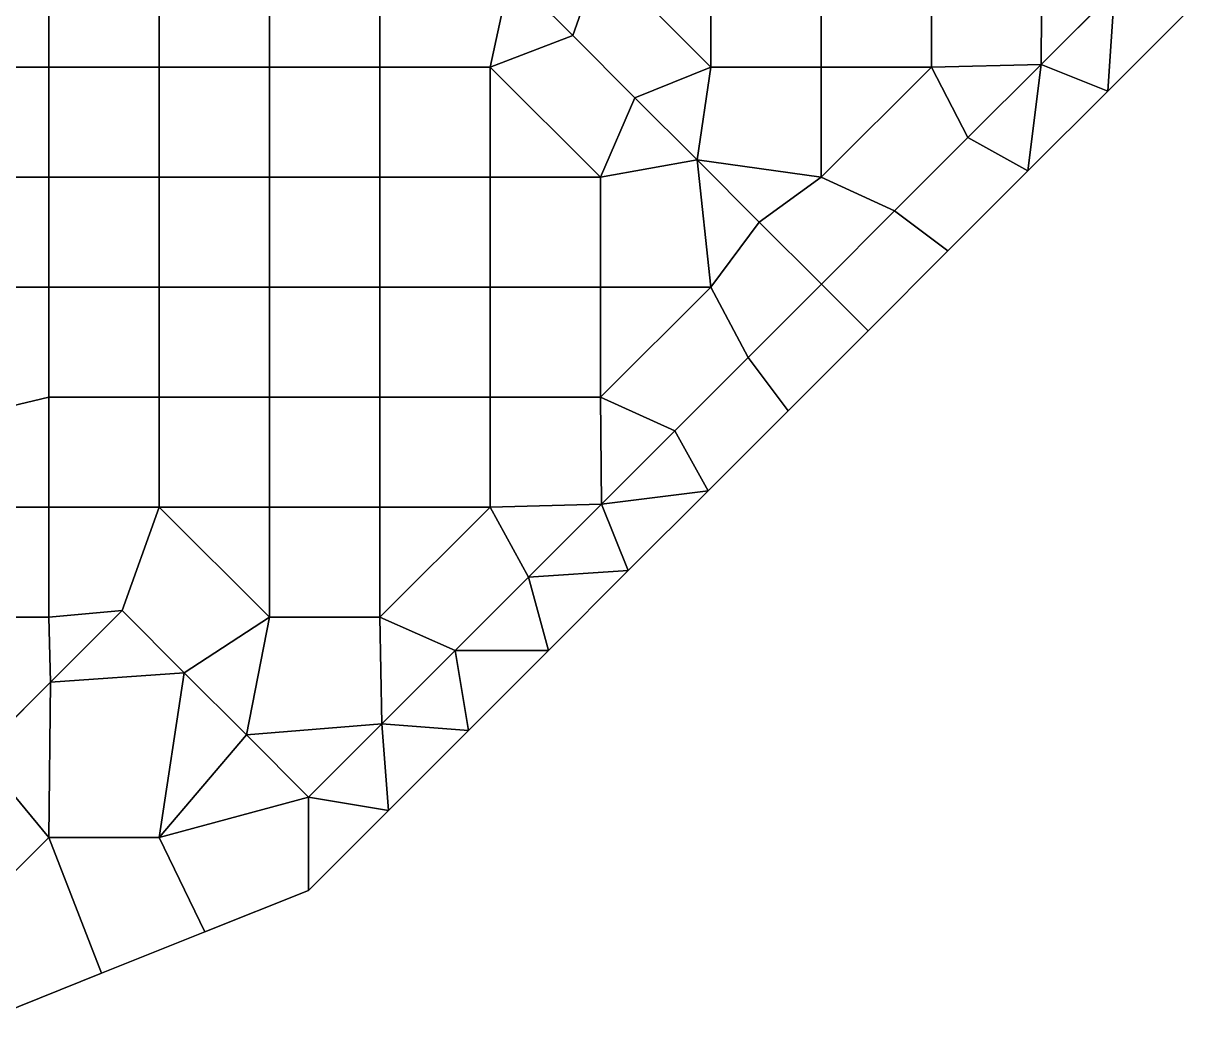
# Model space of a CAD drawing. Extents: x -13 to 39.3, y -26.5 to 20.6.
# Drawn here: x 30.61 to 35.91, y -24.82 to -20.31 of the extents above; entities that cross this region are included whole.
import ezdxf

# ---------------------------------------------------------------- set-up
doc = ezdxf.new("R2010")
doc.units = 0
doc.layers.add('BARS', color=1, linetype='CONTINUOUS')
doc.layers.add('FACES', color=5, linetype='CONTINUOUS')

msp = doc.modelspace()

# ---------------------------------------------------------------- linework, layer by layer
at = {"layer": 'BARS'}
for p, q in [((33.1081, -20.3647), (32.8252, -20.0818)), ((33.1081, -20.3647, 3.3), (32.8252, -20.0818, 3.3)), ((35.2395, -20.496), (35.5728, -20.1626)), ((35.2395, -20.496, 3.3), (35.5728, -20.1626, 3.3)), ((35.5425, -20.6172), (35.9062, -20.2536)), ((35.5425, -20.6172, 3.3), (35.9062, -20.2536, 3.3)), ((33.3909, -20.6475), (33.1081, -20.3647)), ((33.3909, -20.6475, 3.3), (33.1081, -20.3647, 3.3)), ((34.9061, -20.8293), (35.2395, -20.496)), ((34.9061, -20.8293, 3.3), (35.2395, -20.496, 3.3)), ((33.6738, -20.9304), (33.3909, -20.6475)), ((33.6738, -20.9304, 3.3), (33.3909, -20.6475, 3.3)), ((35.1789, -20.9809), (35.5425, -20.6172)), ((35.1789, -20.9809, 3.3), (35.5425, -20.6172, 3.3)), ((34.5728, -21.1627), (34.9061, -20.8293)), ((34.5728, -21.1627, 3.3), (34.9061, -20.8293, 3.3)), ((33.9566, -21.2132), (33.6738, -20.9304)), ((33.9566, -21.2132, 3.3), (33.6738, -20.9304, 3.3)), ((34.8152, -21.3445), (35.1789, -20.9809)), ((34.8152, -21.3445, 3.3), (35.1789, -20.9809, 3.3)), ((34.2394, -21.496), (34.5728, -21.1627)), ((34.2394, -21.496, 3.3), (34.5728, -21.1627, 3.3)), ((34.2394, -21.496), (33.9566, -21.2132)), ((34.2394, -21.496, 3.3), (33.9566, -21.2132, 3.3)), ((34.4516, -21.7082), (34.8152, -21.3445)), ((34.4516, -21.7082, 3.3), (34.8152, -21.3445, 3.3)), ((33.9061, -21.8294), (34.2394, -21.496)), ((33.9061, -21.8294, 3.3), (34.2394, -21.496, 3.3)), ((34.0879, -22.0718), (34.4516, -21.7082)), ((34.0879, -22.0718, 3.3), (34.4516, -21.7082, 3.3)), ((33.5727, -22.1627), (33.9061, -21.8294)), ((33.5727, -22.1627, 3.3), (33.9061, -21.8294, 3.3)), ((33.7243, -22.4355), (34.0879, -22.0718)), ((33.7243, -22.4355, 3.3), (34.0879, -22.0718, 3.3)), ((33.2394, -22.4961), (33.5727, -22.1627)), ((33.2394, -22.4961, 3.3), (33.5727, -22.1627, 3.3)), ((33.3606, -22.7991), (33.7243, -22.4355)), ((33.3606, -22.7991, 3.3), (33.7243, -22.4355, 3.3)), ((32.906, -22.8294), (33.2394, -22.4961)), ((32.906, -22.8294, 3.3), (33.2394, -22.4961, 3.3)), ((32.5727, -23.1628), (32.906, -22.8294)), ((32.5727, -23.1628, 3.3), (32.906, -22.8294, 3.3)), ((32.997, -23.1628), (33.3606, -22.7991)), ((32.997, -23.1628, 3.3), (33.3606, -22.7991, 3.3)), ((31.0575, -22.981), (30.7322, -23.3062)), ((31.0575, -22.981, 3.3), (30.7322, -23.3062, 3.3)), ((31.3403, -23.2638), (31.0575, -22.981)), ((31.0575, -22.981), (31.0575, -22.981, 0.66)), ((31.0575, -22.981, 0.66), (31.0575, -22.981, 1.32)), ((31.0575, -22.981, 1.32), (31.0575, -22.981, 1.98)), ((31.0575, -22.981, 1.98), (31.0575, -22.981, 2.64)), ((31.0575, -22.981, 2.64), (31.0575, -22.981, 3.3)), ((31.3403, -23.2638, 3.3), (31.0575, -22.981, 3.3)), ((32.2393, -23.4961), (32.5727, -23.1628)), ((32.2393, -23.4961, 3.3), (32.5727, -23.1628, 3.3)), ((32.6333, -23.5265), (32.997, -23.1628)), ((32.6333, -23.5265, 3.3), (32.997, -23.1628, 3.3)), ((30.7322, -23.3062), (30.4069, -23.6315)), ((30.7322, -23.3062, 3.3), (30.4069, -23.6315, 3.3)), ((31.6231, -23.5467), (31.3403, -23.2638)), ((31.6231, -23.5467, 3.3), (31.3403, -23.2638, 3.3)), ((31.906, -23.8295), (32.2393, -23.4961)), ((31.906, -23.8295, 3.3), (32.2393, -23.4961, 3.3)), ((31.906, -23.8295), (31.6231, -23.5467)), ((31.906, -23.8295, 3.3), (31.6231, -23.5467, 3.3)), ((32.2696, -23.8901), (32.6333, -23.5265)), ((32.2696, -23.8901, 3.3), (32.6333, -23.5265, 3.3)), ((31.906, -24.2538), (32.2696, -23.8901)), ((31.906, -24.2538, 3.3), (32.2696, -23.8901, 3.3)), ((31.906, -24.2538), (31.4346, -24.4423)), ((31.906, -24.2538, 3.3), (31.4346, -24.4423, 3.3)), ((31.4346, -24.4423), (30.9632, -24.6309)), ((31.4346, -24.4423, 3.3), (30.9632, -24.6309, 3.3)), ((30.9632, -24.6309), (30.4918, -24.8194)), ((30.9632, -24.6309, 3.3), (30.4918, -24.8194, 3.3))]:
    msp.add_line(p, q, dxfattribs=at)
at = {"layer": 'FACES'}
for points in [[(30.724, -20.0073), (30.2219, -20.0073), (30.2219, -20.508), (30.724, -20.508)], [(30.724, -20.0073, 3.3), (30.2219, -20.0073, 3.3), (30.2219, -20.508, 3.3), (30.724, -20.508, 3.3)], [(31.2261, -20.0073), (30.724, -20.0073), (30.724, -20.508), (31.2261, -20.508)], [(31.2261, -20.0073, 3.3), (30.724, -20.0073, 3.3), (30.724, -20.508, 3.3), (31.2261, -20.508, 3.3)], [(31.7282, -20.0073), (31.2261, -20.0073), (31.2261, -20.508), (31.7282, -20.508)], [(31.7282, -20.0073, 3.3), (31.2261, -20.0073, 3.3), (31.2261, -20.508, 3.3), (31.7282, -20.508, 3.3)], [(32.2303, -20.0073), (31.7282, -20.0073), (31.7282, -20.508), (32.2303, -20.508)], [(32.2303, -20.0073, 3.3), (31.7282, -20.0073, 3.3), (31.7282, -20.508, 3.3), (32.2303, -20.508, 3.3)], [(32.2303, -20.0073), (32.2303, -20.508), (32.7324, -20.508), (32.8252, -20.0818)], [(32.2303, -20.0073, 3.3), (32.2303, -20.508, 3.3), (32.7324, -20.508, 3.3), (32.8252, -20.0818, 3.3)], [(33.2345, -20.0073), (32.8252, -20.0818), (33.1081, -20.3647)], [(33.2345, -20.0073, 3.3), (32.8252, -20.0818, 3.3), (33.1081, -20.3647, 3.3)], [(33.7367, -20.508), (33.2345, -20.0073), (33.1081, -20.3647), (33.3909, -20.6475)], [(33.7367, -20.508, 3.3), (33.2345, -20.0073, 3.3), (33.1081, -20.3647, 3.3), (33.3909, -20.6475, 3.3)], [(33.7367, -20.0073), (33.2345, -20.0073), (33.7367, -20.508)], [(33.7367, -20.0073, 3.3), (33.2345, -20.0073, 3.3), (33.7367, -20.508, 3.3)], [(34.2388, -20.0073), (33.7367, -20.0073), (33.7367, -20.508), (34.2388, -20.508)], [(34.2388, -20.0073, 3.3), (33.7367, -20.0073, 3.3), (33.7367, -20.508, 3.3), (34.2388, -20.508, 3.3)], [(34.7409, -20.0073), (34.2388, -20.0073), (34.2388, -20.508), (34.7409, -20.508)], [(34.7409, -20.0073, 3.3), (34.2388, -20.0073, 3.3), (34.2388, -20.508, 3.3), (34.7409, -20.508, 3.3)], [(35.243, -20.0073), (34.7409, -20.0073), (34.7409, -20.508), (35.2395, -20.496)], [(35.243, -20.0073, 3.3), (34.7409, -20.0073, 3.3), (34.7409, -20.508, 3.3), (35.2395, -20.496, 3.3)], [(35.243, -20.0073), (35.2395, -20.496), (35.5728, -20.1626)], [(35.243, -20.0073, 3.3), (35.2395, -20.496, 3.3), (35.5728, -20.1626, 3.3)], [(32.8252, -20.0818), (32.7324, -20.508), (33.1081, -20.3647)], [(32.8252, -20.0818, 3.3), (32.7324, -20.508, 3.3), (33.1081, -20.3647, 3.3)], [(32.8252, -20.0818), (32.8252, -20.0818, 0.66), (33.1081, -20.3647, 0.66), (33.1081, -20.3647)], [(32.8252, -20.0818, 0.66), (32.8252, -20.0818, 1.32), (33.1081, -20.3647, 1.32), (33.1081, -20.3647, 0.66)], [(32.8252, -20.0818, 1.32), (32.8252, -20.0818, 1.98), (33.1081, -20.3647, 1.98), (33.1081, -20.3647, 1.32)], [(32.8252, -20.0818, 1.98), (32.8252, -20.0818, 2.64), (33.1081, -20.3647, 2.64), (33.1081, -20.3647, 1.98)], [(33.1081, -20.3647, 2.64), (32.8252, -20.0818, 2.64), (32.8252, -20.0818, 3.3), (33.1081, -20.3647, 3.3)], [(35.5728, -20.1626), (35.2395, -20.496), (35.5425, -20.6172)], [(35.2395, -20.496, 0.66), (35.2395, -20.496), (35.5728, -20.1626), (35.5728, -20.1626, 0.66)], [(35.2395, -20.496, 1.32), (35.2395, -20.496, 0.66), (35.5728, -20.1626, 0.66), (35.5728, -20.1626, 1.32)], [(35.2395, -20.496, 1.98), (35.2395, -20.496, 1.32), (35.5728, -20.1626, 1.32), (35.5728, -20.1626, 1.98)], [(35.2395, -20.496, 2.64), (35.2395, -20.496, 1.98), (35.5728, -20.1626, 1.98), (35.5728, -20.1626, 2.64)], [(35.2395, -20.496, 2.64), (35.5728, -20.1626, 2.64), (35.5728, -20.1626, 3.3), (35.2395, -20.496, 3.3)], [(35.5728, -20.1626, 3.3), (35.2395, -20.496, 3.3), (35.5425, -20.6172, 3.3)], [(35.5728, -20.1626), (35.5425, -20.6172), (35.9062, -20.2536)], [(35.5728, -20.1626, 3.3), (35.5425, -20.6172, 3.3), (35.9062, -20.2536, 3.3)], [(32.7324, -20.508), (33.2345, -21.0087), (33.3909, -20.6475), (33.1081, -20.3647)], [(32.7324, -20.508, 3.3), (33.2345, -21.0087, 3.3), (33.3909, -20.6475, 3.3), (33.1081, -20.3647, 3.3)], [(33.1081, -20.3647), (33.1081, -20.3647, 0.66), (33.3909, -20.6475, 0.66), (33.3909, -20.6475)], [(33.1081, -20.3647, 0.66), (33.1081, -20.3647, 1.32), (33.3909, -20.6475, 1.32), (33.3909, -20.6475, 0.66)], [(33.1081, -20.3647, 1.32), (33.1081, -20.3647, 1.98), (33.3909, -20.6475, 1.98), (33.3909, -20.6475, 1.32)], [(33.1081, -20.3647, 1.98), (33.1081, -20.3647, 2.64), (33.3909, -20.6475, 2.64), (33.3909, -20.6475, 1.98)], [(33.3909, -20.6475, 2.64), (33.1081, -20.3647, 2.64), (33.1081, -20.3647, 3.3), (33.3909, -20.6475, 3.3)], [(35.2395, -20.496), (34.7409, -20.508), (34.9061, -20.8293)], [(35.2395, -20.496, 3.3), (34.7409, -20.508, 3.3), (34.9061, -20.8293, 3.3)], [(35.2395, -20.496), (34.9061, -20.8293), (35.1789, -20.9809)], [(34.9061, -20.8293, 0.66), (34.9061, -20.8293), (35.2395, -20.496), (35.2395, -20.496, 0.66)], [(34.9061, -20.8293, 1.32), (34.9061, -20.8293, 0.66), (35.2395, -20.496, 0.66), (35.2395, -20.496, 1.32)], [(34.9061, -20.8293, 1.98), (34.9061, -20.8293, 1.32), (35.2395, -20.496, 1.32), (35.2395, -20.496, 1.98)], [(34.9061, -20.8293, 2.64), (34.9061, -20.8293, 1.98), (35.2395, -20.496, 1.98), (35.2395, -20.496, 2.64)], [(34.9061, -20.8293, 2.64), (35.2395, -20.496, 2.64), (35.2395, -20.496, 3.3), (34.9061, -20.8293, 3.3)], [(35.2395, -20.496, 3.3), (34.9061, -20.8293, 3.3), (35.1789, -20.9809, 3.3)], [(35.5425, -20.6172), (35.2395, -20.496), (35.1789, -20.9809)], [(35.5425, -20.6172, 3.3), (35.2395, -20.496, 3.3), (35.1789, -20.9809, 3.3)], [(30.724, -20.508), (30.2219, -20.508), (30.2219, -21.0087), (30.724, -21.0087)], [(30.724, -20.508, 3.3), (30.2219, -20.508, 3.3), (30.2219, -21.0087, 3.3), (30.724, -21.0087, 3.3)], [(31.2261, -20.508), (30.724, -20.508), (30.724, -21.0087), (31.2261, -21.0087)], [(31.2261, -20.508, 3.3), (30.724, -20.508, 3.3), (30.724, -21.0087, 3.3), (31.2261, -21.0087, 3.3)], [(31.7282, -20.508), (31.2261, -20.508), (31.2261, -21.0087), (31.7282, -21.0087)], [(31.7282, -20.508, 3.3), (31.2261, -20.508, 3.3), (31.2261, -21.0087, 3.3), (31.7282, -21.0087, 3.3)], [(32.2303, -20.508), (31.7282, -20.508), (31.7282, -21.0087), (32.2303, -21.0087)], [(32.2303, -20.508, 3.3), (31.7282, -20.508, 3.3), (31.7282, -21.0087, 3.3), (32.2303, -21.0087, 3.3)], [(32.7324, -20.508), (32.2303, -20.508), (32.2303, -21.0087), (32.7324, -21.0087)], [(32.7324, -20.508, 3.3), (32.2303, -20.508, 3.3), (32.2303, -21.0087, 3.3), (32.7324, -21.0087, 3.3)], [(32.7324, -20.508), (32.7324, -21.0087), (33.2345, -21.0087)], [(32.7324, -20.508, 3.3), (32.7324, -21.0087, 3.3), (33.2345, -21.0087, 3.3)], [(33.7367, -20.508), (33.3909, -20.6475), (33.6738, -20.9304)], [(33.7367, -20.508, 3.3), (33.3909, -20.6475, 3.3), (33.6738, -20.9304, 3.3)], [(34.2388, -20.508), (33.7367, -20.508), (33.6738, -20.9304), (34.2388, -21.0087)], [(34.2388, -20.508, 3.3), (33.7367, -20.508, 3.3), (33.6738, -20.9304, 3.3), (34.2388, -21.0087, 3.3)], [(34.7409, -20.508), (34.2388, -20.508), (34.2388, -21.0087)], [(34.7409, -20.508), (34.2388, -21.0087), (34.5728, -21.1627), (34.9061, -20.8293)], [(34.7409, -20.508, 3.3), (34.2388, -20.508, 3.3), (34.2388, -21.0087, 3.3)], [(34.7409, -20.508, 3.3), (34.2388, -21.0087, 3.3), (34.5728, -21.1627, 3.3), (34.9061, -20.8293, 3.3)], [(33.3909, -20.6475), (33.2345, -21.0087), (33.6738, -20.9304)], [(33.3909, -20.6475, 3.3), (33.2345, -21.0087, 3.3), (33.6738, -20.9304, 3.3)], [(33.3909, -20.6475), (33.3909, -20.6475, 0.66), (33.6738, -20.9304, 0.66), (33.6738, -20.9304)], [(33.3909, -20.6475, 0.66), (33.3909, -20.6475, 1.32), (33.6738, -20.9304, 1.32), (33.6738, -20.9304, 0.66)], [(33.3909, -20.6475, 1.32), (33.3909, -20.6475, 1.98), (33.6738, -20.9304, 1.98), (33.6738, -20.9304, 1.32)], [(33.3909, -20.6475, 1.98), (33.3909, -20.6475, 2.64), (33.6738, -20.9304, 2.64), (33.6738, -20.9304, 1.98)], [(33.6738, -20.9304, 2.64), (33.3909, -20.6475, 2.64), (33.3909, -20.6475, 3.3), (33.6738, -20.9304, 3.3)], [(35.1789, -20.9809), (34.9061, -20.8293), (34.5728, -21.1627), (34.8152, -21.3445)], [(34.5728, -21.1627, 0.66), (34.5728, -21.1627), (34.9061, -20.8293), (34.9061, -20.8293, 0.66)], [(34.5728, -21.1627, 1.32), (34.5728, -21.1627, 0.66), (34.9061, -20.8293, 0.66), (34.9061, -20.8293, 1.32)], [(34.5728, -21.1627, 1.98), (34.5728, -21.1627, 1.32), (34.9061, -20.8293, 1.32), (34.9061, -20.8293, 1.98)], [(34.5728, -21.1627, 2.64), (34.5728, -21.1627, 1.98), (34.9061, -20.8293, 1.98), (34.9061, -20.8293, 2.64)], [(34.5728, -21.1627, 2.64), (34.9061, -20.8293, 2.64), (34.9061, -20.8293, 3.3), (34.5728, -21.1627, 3.3)], [(35.1789, -20.9809, 3.3), (34.9061, -20.8293, 3.3), (34.5728, -21.1627, 3.3), (34.8152, -21.3445, 3.3)], [(33.2345, -21.0087), (33.2345, -21.5094), (33.7367, -21.5094), (33.6738, -20.9304)], [(33.2345, -21.0087, 3.3), (33.2345, -21.5094, 3.3), (33.7367, -21.5094, 3.3), (33.6738, -20.9304, 3.3)], [(33.6738, -20.9304), (33.7367, -21.5094), (33.9566, -21.2132)], [(34.2388, -21.0087), (33.6738, -20.9304), (33.9566, -21.2132)], [(33.6738, -20.9304), (33.6738, -20.9304, 0.66), (33.9566, -21.2132, 0.66), (33.9566, -21.2132)], [(33.6738, -20.9304, 0.66), (33.6738, -20.9304, 1.32), (33.9566, -21.2132, 1.32), (33.9566, -21.2132, 0.66)], [(33.6738, -20.9304, 1.32), (33.6738, -20.9304, 1.98), (33.9566, -21.2132, 1.98), (33.9566, -21.2132, 1.32)], [(33.6738, -20.9304, 1.98), (33.6738, -20.9304, 2.64), (33.9566, -21.2132, 2.64), (33.9566, -21.2132, 1.98)], [(33.9566, -21.2132, 2.64), (33.6738, -20.9304, 2.64), (33.6738, -20.9304, 3.3), (33.9566, -21.2132, 3.3)], [(33.6738, -20.9304, 3.3), (33.7367, -21.5094, 3.3), (33.9566, -21.2132, 3.3)], [(34.2388, -21.0087, 3.3), (33.6738, -20.9304, 3.3), (33.9566, -21.2132, 3.3)], [(30.724, -21.0087), (30.2219, -21.0087), (30.2219, -21.5094), (30.724, -21.5094)], [(30.724, -21.0087, 3.3), (30.2219, -21.0087, 3.3), (30.2219, -21.5094, 3.3), (30.724, -21.5094, 3.3)], [(31.2261, -21.0087), (30.724, -21.0087), (30.724, -21.5094), (31.2261, -21.5094)], [(31.2261, -21.0087, 3.3), (30.724, -21.0087, 3.3), (30.724, -21.5094, 3.3), (31.2261, -21.5094, 3.3)], [(31.7282, -21.0087), (31.2261, -21.0087), (31.2261, -21.5094), (31.7282, -21.5094)], [(31.7282, -21.0087, 3.3), (31.2261, -21.0087, 3.3), (31.2261, -21.5094, 3.3), (31.7282, -21.5094, 3.3)], [(32.2303, -21.0087), (31.7282, -21.0087), (31.7282, -21.5094), (32.2303, -21.5094)], [(32.2303, -21.0087, 3.3), (31.7282, -21.0087, 3.3), (31.7282, -21.5094, 3.3), (32.2303, -21.5094, 3.3)], [(32.7324, -21.0087), (32.2303, -21.0087), (32.2303, -21.5094), (32.7324, -21.5094)], [(32.7324, -21.0087, 3.3), (32.2303, -21.0087, 3.3), (32.2303, -21.5094, 3.3), (32.7324, -21.5094, 3.3)], [(33.2345, -21.0087), (32.7324, -21.0087), (32.7324, -21.5094), (33.2345, -21.5094)], [(33.2345, -21.0087, 3.3), (32.7324, -21.0087, 3.3), (32.7324, -21.5094, 3.3), (33.2345, -21.5094, 3.3)], [(34.5728, -21.1627), (34.2388, -21.0087), (33.9566, -21.2132), (34.2394, -21.496)], [(34.5728, -21.1627, 3.3), (34.2388, -21.0087, 3.3), (33.9566, -21.2132, 3.3), (34.2394, -21.496, 3.3)], [(34.5728, -21.1627), (34.2394, -21.496), (34.4516, -21.7082), (34.8152, -21.3445)], [(34.2394, -21.496, 0.66), (34.2394, -21.496), (34.5728, -21.1627), (34.5728, -21.1627, 0.66)], [(34.2394, -21.496, 1.32), (34.2394, -21.496, 0.66), (34.5728, -21.1627, 0.66), (34.5728, -21.1627, 1.32)], [(34.2394, -21.496, 1.98), (34.2394, -21.496, 1.32), (34.5728, -21.1627, 1.32), (34.5728, -21.1627, 1.98)], [(34.2394, -21.496, 2.64), (34.2394, -21.496, 1.98), (34.5728, -21.1627, 1.98), (34.5728, -21.1627, 2.64)], [(34.2394, -21.496, 2.64), (34.5728, -21.1627, 2.64), (34.5728, -21.1627, 3.3), (34.2394, -21.496, 3.3)], [(34.5728, -21.1627, 3.3), (34.2394, -21.496, 3.3), (34.4516, -21.7082, 3.3), (34.8152, -21.3445, 3.3)], [(33.9566, -21.2132), (33.7367, -21.5094), (33.9061, -21.8294), (34.2394, -21.496)], [(33.9566, -21.2132, 3.3), (33.7367, -21.5094, 3.3), (33.9061, -21.8294, 3.3), (34.2394, -21.496, 3.3)], [(33.9566, -21.2132), (33.9566, -21.2132, 0.66), (34.2394, -21.496, 0.66), (34.2394, -21.496)], [(33.9566, -21.2132, 0.66), (33.9566, -21.2132, 1.32), (34.2394, -21.496, 1.32), (34.2394, -21.496, 0.66)], [(33.9566, -21.2132, 1.32), (33.9566, -21.2132, 1.98), (34.2394, -21.496, 1.98), (34.2394, -21.496, 1.32)], [(33.9566, -21.2132, 1.98), (33.9566, -21.2132, 2.64), (34.2394, -21.496, 2.64), (34.2394, -21.496, 1.98)], [(34.2394, -21.496, 2.64), (33.9566, -21.2132, 2.64), (33.9566, -21.2132, 3.3), (34.2394, -21.496, 3.3)], [(30.724, -21.5094), (30.2219, -21.5094), (30.2089, -22.1324), (30.724, -22.0101)], [(30.724, -21.5094, 3.3), (30.2219, -21.5094, 3.3), (30.2089, -22.1324, 3.3), (30.724, -22.0101, 3.3)], [(31.2261, -21.5094), (30.724, -21.5094), (30.724, -22.0101), (31.2261, -22.0101)], [(31.2261, -21.5094, 3.3), (30.724, -21.5094, 3.3), (30.724, -22.0101, 3.3), (31.2261, -22.0101, 3.3)], [(31.7282, -21.5094), (31.2261, -21.5094), (31.2261, -22.0101), (31.7282, -22.0101)], [(31.7282, -21.5094, 3.3), (31.2261, -21.5094, 3.3), (31.2261, -22.0101, 3.3), (31.7282, -22.0101, 3.3)], [(32.2303, -21.5094), (31.7282, -21.5094), (31.7282, -22.0101), (32.2303, -22.0101)], [(32.2303, -21.5094, 3.3), (31.7282, -21.5094, 3.3), (31.7282, -22.0101, 3.3), (32.2303, -22.0101, 3.3)], [(32.7324, -21.5094), (32.2303, -21.5094), (32.2303, -22.0101), (32.7324, -22.0101)], [(32.7324, -21.5094, 3.3), (32.2303, -21.5094, 3.3), (32.2303, -22.0101, 3.3), (32.7324, -22.0101, 3.3)], [(33.2345, -21.5094), (32.7324, -21.5094), (32.7324, -22.0101), (33.2345, -22.0101)], [(33.2345, -21.5094, 3.3), (32.7324, -21.5094, 3.3), (32.7324, -22.0101, 3.3), (33.2345, -22.0101, 3.3)], [(33.7367, -21.5094), (33.2345, -21.5094), (33.2345, -22.0101)], [(33.7367, -21.5094), (33.2345, -22.0101), (33.5727, -22.1627), (33.9061, -21.8294)], [(33.7367, -21.5094, 3.3), (33.2345, -21.5094, 3.3), (33.2345, -22.0101, 3.3)], [(33.7367, -21.5094, 3.3), (33.2345, -22.0101, 3.3), (33.5727, -22.1627, 3.3), (33.9061, -21.8294, 3.3)], [(34.4516, -21.7082), (34.2394, -21.496), (33.9061, -21.8294), (34.0879, -22.0718)], [(33.9061, -21.8294, 0.66), (33.9061, -21.8294), (34.2394, -21.496), (34.2394, -21.496, 0.66)], [(33.9061, -21.8294, 0.66), (34.2394, -21.496, 0.66), (34.2394, -21.496, 1.32), (33.9061, -21.8294, 1.32)], [(33.9061, -21.8294, 1.32), (34.2394, -21.496, 1.32), (34.2394, -21.496, 1.98), (33.9061, -21.8294, 1.98)], [(33.9061, -21.8294, 1.98), (34.2394, -21.496, 1.98), (34.2394, -21.496, 2.64), (33.9061, -21.8294, 2.64)], [(33.9061, -21.8294, 2.64), (34.2394, -21.496, 2.64), (34.2394, -21.496, 3.3), (33.9061, -21.8294, 3.3)], [(34.4516, -21.7082, 3.3), (34.2394, -21.496, 3.3), (33.9061, -21.8294, 3.3), (34.0879, -22.0718, 3.3)], [(34.2394, -21.496), (34.2394, -21.496, 0.66), (34.4516, -21.7082, 0.66), (34.4516, -21.7082)], [(34.4516, -21.7082, 0.66), (34.2394, -21.496, 0.66), (34.2394, -21.496, 1.32), (34.4516, -21.7082, 1.32)], [(34.4516, -21.7082, 1.32), (34.2394, -21.496, 1.32), (34.2394, -21.496, 1.98), (34.4516, -21.7082, 1.98)], [(34.4516, -21.7082, 1.98), (34.2394, -21.496, 1.98), (34.2394, -21.496, 2.64), (34.4516, -21.7082, 2.64)], [(34.4516, -21.7082, 2.64), (34.2394, -21.496, 2.64), (34.2394, -21.496, 3.3), (34.4516, -21.7082, 3.3)], [(33.9061, -21.8294), (33.5727, -22.1627), (33.7243, -22.4355), (34.0879, -22.0718)], [(33.5727, -22.1627, 0.66), (33.5727, -22.1627), (33.9061, -21.8294), (33.9061, -21.8294, 0.66)], [(33.5727, -22.1627, 0.66), (33.9061, -21.8294, 0.66), (33.9061, -21.8294, 1.32), (33.5727, -22.1627, 1.32)], [(33.5727, -22.1627, 1.32), (33.9061, -21.8294, 1.32), (33.9061, -21.8294, 1.98), (33.5727, -22.1627, 1.98)], [(33.5727, -22.1627, 1.98), (33.9061, -21.8294, 1.98), (33.9061, -21.8294, 2.64), (33.5727, -22.1627, 2.64)], [(33.5727, -22.1627, 2.64), (33.9061, -21.8294, 2.64), (33.9061, -21.8294, 3.3), (33.5727, -22.1627, 3.3)], [(33.9061, -21.8294, 3.3), (33.5727, -22.1627, 3.3), (33.7243, -22.4355, 3.3), (34.0879, -22.0718, 3.3)], [(30.724, -22.0101), (30.2089, -22.1324), (30.2219, -22.5108), (30.724, -22.5108)], [(30.724, -22.0101, 3.3), (30.2089, -22.1324, 3.3), (30.2219, -22.5108, 3.3), (30.724, -22.5108, 3.3)], [(31.2261, -22.0101), (30.724, -22.0101), (30.724, -22.5108), (31.2261, -22.5108)], [(31.2261, -22.0101, 3.3), (30.724, -22.0101, 3.3), (30.724, -22.5108, 3.3), (31.2261, -22.5108, 3.3)], [(31.7282, -22.0101), (31.2261, -22.0101), (31.2261, -22.5108), (31.7282, -22.5108)], [(31.7282, -22.0101, 3.3), (31.2261, -22.0101, 3.3), (31.2261, -22.5108, 3.3), (31.7282, -22.5108, 3.3)], [(32.2303, -22.0101), (31.7282, -22.0101), (31.7282, -22.5108), (32.2303, -22.5108)], [(32.2303, -22.0101, 3.3), (31.7282, -22.0101, 3.3), (31.7282, -22.5108, 3.3), (32.2303, -22.5108, 3.3)], [(32.7324, -22.0101), (32.2303, -22.0101), (32.2303, -22.5108), (32.7324, -22.5108)], [(32.7324, -22.0101, 3.3), (32.2303, -22.0101, 3.3), (32.2303, -22.5108, 3.3), (32.7324, -22.5108, 3.3)], [(33.2345, -22.0101), (32.7324, -22.0101), (32.7324, -22.5108), (33.2394, -22.4961)], [(33.2345, -22.0101, 3.3), (32.7324, -22.0101, 3.3), (32.7324, -22.5108, 3.3), (33.2394, -22.4961, 3.3)], [(33.5727, -22.1627), (33.2345, -22.0101), (33.2394, -22.4961)], [(33.5727, -22.1627, 3.3), (33.2345, -22.0101, 3.3), (33.2394, -22.4961, 3.3)], [(33.5727, -22.1627), (33.2394, -22.4961), (33.7243, -22.4355)], [(33.2394, -22.4961, 0.66), (33.2394, -22.4961), (33.5727, -22.1627), (33.5727, -22.1627, 0.66)], [(33.2394, -22.4961, 0.66), (33.5727, -22.1627, 0.66), (33.5727, -22.1627, 1.32), (33.2394, -22.4961, 1.32)], [(33.2394, -22.4961, 1.32), (33.5727, -22.1627, 1.32), (33.5727, -22.1627, 1.98), (33.2394, -22.4961, 1.98)], [(33.2394, -22.4961, 1.98), (33.5727, -22.1627, 1.98), (33.5727, -22.1627, 2.64), (33.2394, -22.4961, 2.64)], [(33.2394, -22.4961, 2.64), (33.5727, -22.1627, 2.64), (33.5727, -22.1627, 3.3), (33.2394, -22.4961, 3.3)], [(33.5727, -22.1627, 3.3), (33.2394, -22.4961, 3.3), (33.7243, -22.4355, 3.3)], [(33.7243, -22.4355), (33.2394, -22.4961), (33.3606, -22.7991)], [(33.7243, -22.4355, 3.3), (33.2394, -22.4961, 3.3), (33.3606, -22.7991, 3.3)], [(30.724, -22.5108), (30.2219, -22.5108), (30.2219, -23.0116), (30.724, -23.0116)], [(30.724, -22.5108, 3.3), (30.2219, -22.5108, 3.3), (30.2219, -23.0116, 3.3), (30.724, -23.0116, 3.3)], [(31.2261, -22.5108), (30.724, -22.5108), (30.724, -23.0116), (31.0575, -22.981)], [(31.2261, -22.5108, 3.3), (30.724, -22.5108, 3.3), (30.724, -23.0116, 3.3), (31.0575, -22.981, 3.3)], [(31.2261, -22.5108), (31.0575, -22.981), (31.3403, -23.2638), (31.7282, -23.0116)], [(31.2261, -22.5108, 3.3), (31.0575, -22.981, 3.3), (31.3403, -23.2638, 3.3), (31.7282, -23.0116, 3.3)], [(31.7282, -22.5108), (31.2261, -22.5108), (31.7282, -23.0116)], [(31.7282, -22.5108, 3.3), (31.2261, -22.5108, 3.3), (31.7282, -23.0116, 3.3)], [(32.2303, -22.5108), (31.7282, -22.5108), (31.7282, -23.0116), (32.2303, -23.0116)], [(32.2303, -22.5108, 3.3), (31.7282, -22.5108, 3.3), (31.7282, -23.0116, 3.3), (32.2303, -23.0116, 3.3)], [(32.7324, -22.5108), (32.2303, -22.5108), (32.2303, -23.0116)], [(32.7324, -22.5108), (32.2303, -23.0116), (32.5727, -23.1628), (32.906, -22.8294)], [(32.7324, -22.5108, 3.3), (32.2303, -22.5108, 3.3), (32.2303, -23.0116, 3.3)], [(32.7324, -22.5108, 3.3), (32.2303, -23.0116, 3.3), (32.5727, -23.1628, 3.3), (32.906, -22.8294, 3.3)], [(33.2394, -22.4961), (32.7324, -22.5108), (32.906, -22.8294)], [(33.2394, -22.4961, 3.3), (32.7324, -22.5108, 3.3), (32.906, -22.8294, 3.3)], [(33.2394, -22.4961), (32.906, -22.8294), (33.3606, -22.7991)], [(32.906, -22.8294, 0.66), (32.906, -22.8294), (33.2394, -22.4961), (33.2394, -22.4961, 0.66)], [(32.906, -22.8294, 0.66), (33.2394, -22.4961, 0.66), (33.2394, -22.4961, 1.32), (32.906, -22.8294, 1.32)], [(32.906, -22.8294, 1.32), (33.2394, -22.4961, 1.32), (33.2394, -22.4961, 1.98), (32.906, -22.8294, 1.98)], [(32.906, -22.8294, 1.98), (33.2394, -22.4961, 1.98), (33.2394, -22.4961, 2.64), (32.906, -22.8294, 2.64)], [(32.906, -22.8294, 2.64), (33.2394, -22.4961, 2.64), (33.2394, -22.4961, 3.3), (32.906, -22.8294, 3.3)], [(33.2394, -22.4961, 3.3), (32.906, -22.8294, 3.3), (33.3606, -22.7991, 3.3)], [(32.906, -22.8294), (32.5727, -23.1628), (32.997, -23.1628)], [(32.5727, -23.1628, 0.66), (32.5727, -23.1628), (32.906, -22.8294), (32.906, -22.8294, 0.66)], [(32.5727, -23.1628, 0.66), (32.906, -22.8294, 0.66), (32.906, -22.8294, 1.32), (32.5727, -23.1628, 1.32)], [(32.5727, -23.1628, 1.32), (32.906, -22.8294, 1.32), (32.906, -22.8294, 1.98), (32.5727, -23.1628, 1.98)], [(32.5727, -23.1628, 1.98), (32.906, -22.8294, 1.98), (32.906, -22.8294, 2.64), (32.5727, -23.1628, 2.64)], [(32.5727, -23.1628, 2.64), (32.906, -22.8294, 2.64), (32.906, -22.8294, 3.3), (32.5727, -23.1628, 3.3)], [(32.906, -22.8294, 3.3), (32.5727, -23.1628, 3.3), (32.997, -23.1628, 3.3)], [(33.3606, -22.7991), (32.906, -22.8294), (32.997, -23.1628)], [(33.3606, -22.7991, 3.3), (32.906, -22.8294, 3.3), (32.997, -23.1628, 3.3)], [(31.0575, -22.981), (30.724, -23.0116), (30.7322, -23.3062)], [(31.0575, -22.981, 3.3), (30.724, -23.0116, 3.3), (30.7322, -23.3062, 3.3)], [(31.3403, -23.2638), (31.0575, -22.981), (30.7322, -23.3062)], [(30.7322, -23.3062, 0.66), (30.7322, -23.3062), (31.0575, -22.981), (31.0575, -22.981, 0.66)], [(30.7322, -23.3062, 0.66), (31.0575, -22.981, 0.66), (31.0575, -22.981, 1.32), (30.7322, -23.3062, 1.32)], [(30.7322, -23.3062, 1.32), (31.0575, -22.981, 1.32), (31.0575, -22.981, 1.98), (30.7322, -23.3062, 1.98)], [(30.7322, -23.3062, 1.98), (31.0575, -22.981, 1.98), (31.0575, -22.981, 2.64), (30.7322, -23.3062, 2.64)], [(30.7322, -23.3062, 2.64), (31.0575, -22.981, 2.64), (31.0575, -22.981, 3.3), (30.7322, -23.3062, 3.3)], [(31.3403, -23.2638, 3.3), (31.0575, -22.981, 3.3), (30.7322, -23.3062, 3.3)], [(31.0575, -22.981), (31.0575, -22.981, 0.66), (31.3403, -23.2638, 0.66), (31.3403, -23.2638)], [(31.3403, -23.2638, 0.66), (31.0575, -22.981, 0.66), (31.0575, -22.981, 1.32), (31.3403, -23.2638, 1.32)], [(31.3403, -23.2638, 1.32), (31.0575, -22.981, 1.32), (31.0575, -22.981, 1.98), (31.3403, -23.2638, 1.98)], [(31.3403, -23.2638, 1.98), (31.0575, -22.981, 1.98), (31.0575, -22.981, 2.64), (31.3403, -23.2638, 2.64)], [(31.3403, -23.2638, 2.64), (31.0575, -22.981, 2.64), (31.0575, -22.981, 3.3), (31.3403, -23.2638, 3.3)], [(30.724, -23.0116), (30.2219, -23.0116), (30.4069, -23.6315), (30.7322, -23.3062)], [(30.724, -23.0116, 3.3), (30.2219, -23.0116, 3.3), (30.4069, -23.6315, 3.3), (30.7322, -23.3062, 3.3)], [(31.7282, -23.0116), (31.3403, -23.2638), (31.6231, -23.5467)], [(31.7282, -23.0116, 3.3), (31.3403, -23.2638, 3.3), (31.6231, -23.5467, 3.3)], [(32.2303, -23.0116), (31.7282, -23.0116), (31.6231, -23.5467), (32.2393, -23.4961)], [(32.2303, -23.0116, 3.3), (31.7282, -23.0116, 3.3), (31.6231, -23.5467, 3.3), (32.2393, -23.4961, 3.3)], [(32.2303, -23.0116), (32.2393, -23.4961), (32.5727, -23.1628)], [(32.2303, -23.0116, 3.3), (32.2393, -23.4961, 3.3), (32.5727, -23.1628, 3.3)], [(32.5727, -23.1628), (32.2393, -23.4961), (32.6333, -23.5265)], [(32.2393, -23.4961, 0.66), (32.2393, -23.4961), (32.5727, -23.1628), (32.5727, -23.1628, 0.66)], [(32.2393, -23.4961, 0.66), (32.5727, -23.1628, 0.66), (32.5727, -23.1628, 1.32), (32.2393, -23.4961, 1.32)], [(32.2393, -23.4961, 1.32), (32.5727, -23.1628, 1.32), (32.5727, -23.1628, 1.98), (32.2393, -23.4961, 1.98)], [(32.2393, -23.4961, 1.98), (32.5727, -23.1628, 1.98), (32.5727, -23.1628, 2.64), (32.2393, -23.4961, 2.64)], [(32.2393, -23.4961, 2.64), (32.5727, -23.1628, 2.64), (32.5727, -23.1628, 3.3), (32.2393, -23.4961, 3.3)], [(32.5727, -23.1628, 3.3), (32.2393, -23.4961, 3.3), (32.6333, -23.5265, 3.3)], [(32.997, -23.1628), (32.5727, -23.1628), (32.6333, -23.5265)], [(32.997, -23.1628, 3.3), (32.5727, -23.1628, 3.3), (32.6333, -23.5265, 3.3)], [(30.7322, -23.3062), (30.4069, -23.6315), (30.724, -24.013)], [(30.4069, -23.6315, 0.66), (30.4069, -23.6315), (30.7322, -23.3062), (30.7322, -23.3062, 0.66)], [(30.4069, -23.6315, 1.32), (30.4069, -23.6315, 0.66), (30.7322, -23.3062, 0.66), (30.7322, -23.3062, 1.32)], [(30.4069, -23.6315, 1.98), (30.4069, -23.6315, 1.32), (30.7322, -23.3062, 1.32), (30.7322, -23.3062, 1.98)], [(30.4069, -23.6315, 2.64), (30.4069, -23.6315, 1.98), (30.7322, -23.3062, 1.98), (30.7322, -23.3062, 2.64)], [(30.4069, -23.6315, 2.64), (30.7322, -23.3062, 2.64), (30.7322, -23.3062, 3.3), (30.4069, -23.6315, 3.3)], [(30.7322, -23.3062, 3.3), (30.4069, -23.6315, 3.3), (30.724, -24.013, 3.3)], [(31.3403, -23.2638), (30.7322, -23.3062), (30.724, -24.013), (31.2261, -24.013)], [(31.3403, -23.2638, 3.3), (30.7322, -23.3062, 3.3), (30.724, -24.013, 3.3), (31.2261, -24.013, 3.3)], [(31.6231, -23.5467), (31.3403, -23.2638), (31.2261, -24.013)], [(31.6231, -23.5467, 3.3), (31.3403, -23.2638, 3.3), (31.2261, -24.013, 3.3)], [(31.3403, -23.2638), (31.3403, -23.2638, 0.66), (31.6231, -23.5467, 0.66), (31.6231, -23.5467)], [(31.6231, -23.5467, 0.66), (31.3403, -23.2638, 0.66), (31.3403, -23.2638, 1.32), (31.6231, -23.5467, 1.32)], [(31.6231, -23.5467, 1.32), (31.3403, -23.2638, 1.32), (31.3403, -23.2638, 1.98), (31.6231, -23.5467, 1.98)], [(31.6231, -23.5467, 1.98), (31.3403, -23.2638, 1.98), (31.3403, -23.2638, 2.64), (31.6231, -23.5467, 2.64)], [(31.6231, -23.5467, 2.64), (31.3403, -23.2638, 2.64), (31.3403, -23.2638, 3.3), (31.6231, -23.5467, 3.3)], [(32.2393, -23.4961), (31.6231, -23.5467), (31.906, -23.8295)], [(32.2393, -23.4961, 3.3), (31.6231, -23.5467, 3.3), (31.906, -23.8295, 3.3)], [(32.2393, -23.4961), (31.906, -23.8295), (32.2696, -23.8901)], [(31.906, -23.8295, 0.66), (31.906, -23.8295), (32.2393, -23.4961), (32.2393, -23.4961, 0.66)], [(31.906, -23.8295, 0.66), (32.2393, -23.4961, 0.66), (32.2393, -23.4961, 1.32), (31.906, -23.8295, 1.32)], [(31.906, -23.8295, 1.32), (32.2393, -23.4961, 1.32), (32.2393, -23.4961, 1.98), (31.906, -23.8295, 1.98)], [(31.906, -23.8295, 1.98), (32.2393, -23.4961, 1.98), (32.2393, -23.4961, 2.64), (31.906, -23.8295, 2.64)], [(31.906, -23.8295, 2.64), (32.2393, -23.4961, 2.64), (32.2393, -23.4961, 3.3), (31.906, -23.8295, 3.3)], [(32.2393, -23.4961, 3.3), (31.906, -23.8295, 3.3), (32.2696, -23.8901, 3.3)], [(32.6333, -23.5265), (32.2393, -23.4961), (32.2696, -23.8901)], [(32.6333, -23.5265, 3.3), (32.2393, -23.4961, 3.3), (32.2696, -23.8901, 3.3)], [(31.6231, -23.5467), (31.2261, -24.013), (31.906, -23.8295)], [(31.6231, -23.5467, 3.3), (31.2261, -24.013, 3.3), (31.906, -23.8295, 3.3)], [(31.6231, -23.5467), (31.6231, -23.5467, 0.66), (31.906, -23.8295, 0.66), (31.906, -23.8295)], [(31.906, -23.8295, 0.66), (31.6231, -23.5467, 0.66), (31.6231, -23.5467, 1.32), (31.906, -23.8295, 1.32)], [(31.906, -23.8295, 1.32), (31.6231, -23.5467, 1.32), (31.6231, -23.5467, 1.98), (31.906, -23.8295, 1.98)], [(31.906, -23.8295, 1.98), (31.6231, -23.5467, 1.98), (31.6231, -23.5467, 2.64), (31.906, -23.8295, 2.64)], [(31.906, -23.8295, 2.64), (31.6231, -23.5467, 2.64), (31.6231, -23.5467, 3.3), (31.906, -23.8295, 3.3)], [(30.4069, -23.6315), (30.0817, -23.9568), (30.2219, -24.5137), (30.724, -24.013)], [(30.4069, -23.6315, 3.3), (30.0817, -23.9568, 3.3), (30.2219, -24.5137, 3.3), (30.724, -24.013, 3.3)], [(31.906, -23.8295), (31.2261, -24.013), (31.4346, -24.4423), (31.906, -24.2538)], [(31.906, -23.8295, 3.3), (31.2261, -24.013, 3.3), (31.4346, -24.4423, 3.3), (31.906, -24.2538, 3.3)], [(32.2696, -23.8901), (31.906, -23.8295), (31.906, -24.2538)], [(32.2696, -23.8901, 3.3), (31.906, -23.8295, 3.3), (31.906, -24.2538, 3.3)], [(30.724, -24.013), (30.2219, -24.5137), (30.4918, -24.8194), (30.9632, -24.6309)], [(30.724, -24.013, 3.3), (30.2219, -24.5137, 3.3), (30.4918, -24.8194, 3.3), (30.9632, -24.6309, 3.3)], [(31.2261, -24.013), (30.724, -24.013), (30.9632, -24.6309), (31.4346, -24.4423)], [(31.2261, -24.013, 3.3), (30.724, -24.013, 3.3), (30.9632, -24.6309, 3.3), (31.4346, -24.4423, 3.3)]]:
    msp.add_3dface(points, dxfattribs=at)

doc.saveas('drawing.dxf')
